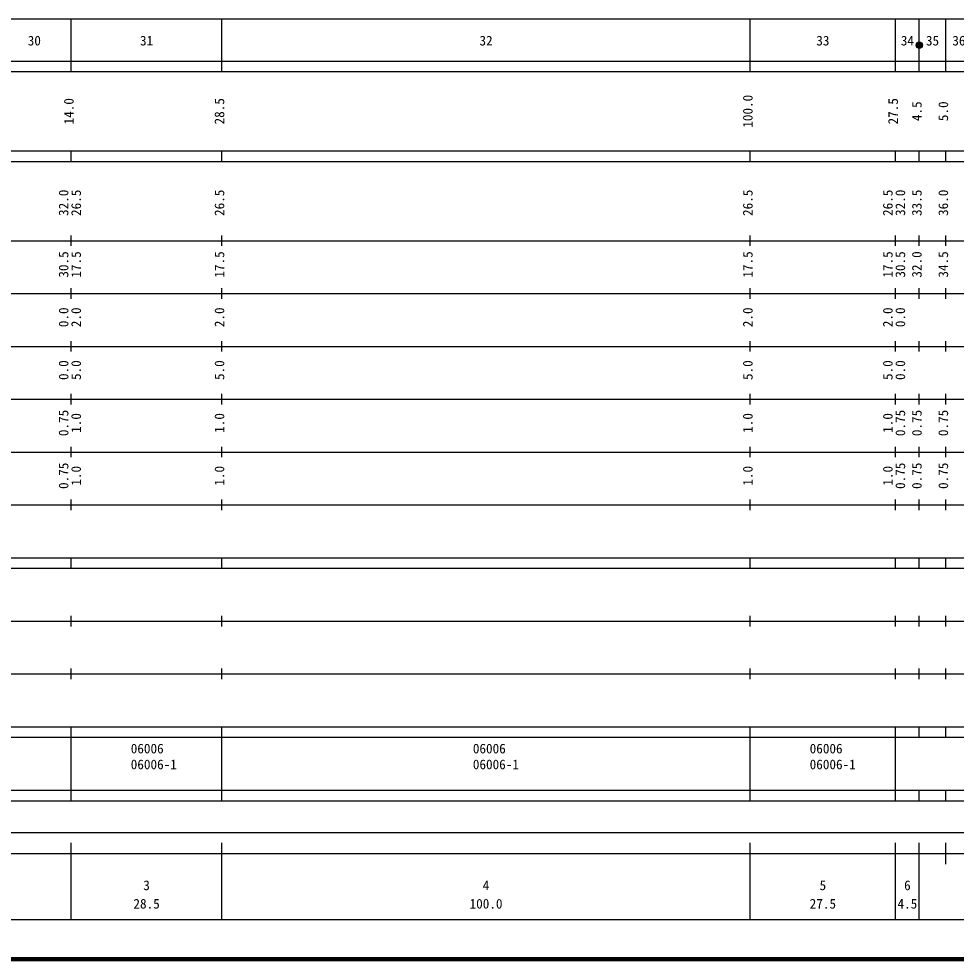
# Model space of a CAD drawing. Units: millimetres on the paper, enlarged 1000 times. Extents: x 40000 to 680000, y 20000 to 380000.
# Drawn here: x 229566 to 406984, y 20000 to 198000 of the extents above; entities that cross this region are included whole.
import ezdxf
from ezdxf.enums import TextEntityAlignment as Align

# ---------------------------------------------------------------- set-up
doc = ezdxf.new("R2010")
doc.units = ezdxf.units.MM
doc.header["$LTSCALE"] = 1000
doc.layers.add('M-TTL', color=2, linetype='Continuous', lineweight=140)
doc.layers.add('M-TTL-BAND', color=7, linetype='Continuous', lineweight=25)
doc.styles.add('ＭＳ ゴシック', font='')
doc.styles.get('ＭＳ ゴシック').set_extended_font_data('MS Gothic')

msp = doc.modelspace()

# ---------------------------------------------------------------- linework, layer by layer
at = {"layer": 'M-TTL'}
msp.add_line((40000, 20000), (680000, 20000), dxfattribs=at)
at = {"layer": 'M-TTL-BAND'}
for p, q in [((68000, 198000), (579000, 198000)), ((239500, 188000), (239500, 198000)), ((268000, 188000), (268000, 198000)), ((368000, 188000), (368000, 198000)), ((395500, 188000), (395500, 198000)), ((400000, 188000), (400000, 198000)), ((405000, 188000), (405000, 198000)), ((40000, 190000), (579000, 190000)), ((40000, 188000), (579000, 188000)), ((40000, 173000), (579000, 173000)), ((239500, 171000), (239500, 173000)), ((268000, 171000), (268000, 173000)), ((368000, 171000), (368000, 173000)), ((395500, 171000), (395500, 173000)), ((400000, 171000), (400000, 173000)), ((405000, 171000), (405000, 173000)), ((40000, 171000), (579000, 171000)), ((239500, 155000), (239500, 157000)), ((268000, 155000), (268000, 157000)), ((368000, 155000), (368000, 157000)), ((395500, 155000), (395500, 157000)), ((400000, 155000), (400000, 157000)), ((405000, 155000), (405000, 157000)), ((40000, 156000), (579000, 156000)), ((46000, 146000), (579000, 146000)), ((239500, 145000), (239500, 147000)), ((268000, 145000), (268000, 147000)), ((368000, 145000), (368000, 147000)), ((395500, 145000), (395500, 147000)), ((400000, 145000), (400000, 147000)), ((405000, 145000), (405000, 147000)), ((52000, 136000), (579000, 136000)), ((239500, 135000), (239500, 137000)), ((268000, 135000), (268000, 137000)), ((368000, 135000), (368000, 137000)), ((395500, 135000), (395500, 137000)), ((400000, 135000), (400000, 137000)), ((405000, 135000), (405000, 137000)), ((239500, 125000), (239500, 127000)), ((268000, 125000), (268000, 127000)), ((368000, 125000), (368000, 127000)), ((395500, 125000), (395500, 127000)), ((400000, 125000), (400000, 127000)), ((405000, 125000), (405000, 127000)), ((46000, 126000), (579000, 126000)), ((52000, 116000), (579000, 116000)), ((239500, 115000), (239500, 117000)), ((268000, 115000), (268000, 117000)), ((368000, 115000), (368000, 117000)), ((395500, 115000), (395500, 117000)), ((400000, 115000), (400000, 117000)), ((405000, 115000), (405000, 117000)), ((239500, 105000), (239500, 107000)), ((268000, 105000), (268000, 107000)), ((368000, 105000), (368000, 107000)), ((395500, 105000), (395500, 107000)), ((400000, 105000), (400000, 107000)), ((405000, 105000), (405000, 107000)), ((46000, 106000), (579000, 106000)), ((40000, 96000), (579000, 96000)), ((239500, 94000), (239500, 96000)), ((268000, 94000), (268000, 96000)), ((368000, 94000), (368000, 96000)), ((395500, 94000), (395500, 96000)), ((400000, 94000), (400000, 96000)), ((405000, 94000), (405000, 96000)), ((40000, 94000), (579000, 94000)), ((49000, 84000), (579000, 84000)), ((239500, 83000), (239500, 85000)), ((268000, 83000), (268000, 85000)), ((368000, 83000), (368000, 85000)), ((395500, 83000), (395500, 85000)), ((400000, 83000), (400000, 85000)), ((405000, 83000), (405000, 85000)), ((239500, 73000), (239500, 75000)), ((268000, 73000), (268000, 75000)), ((368000, 73000), (368000, 75000)), ((395500, 73000), (395500, 75000)), ((400000, 73000), (400000, 75000)), ((405000, 73000), (405000, 75000)), ((40000, 74000), (579000, 74000)), ((40000, 64000), (579000, 64000)), ((239500, 62000), (239500, 64000)), ((268000, 62000), (268000, 64000)), ((368000, 62000), (368000, 64000)), ((395500, 62000), (395500, 64000)), ((400000, 62000), (400000, 64000)), ((405000, 62000), (405000, 64000)), ((40000, 62000), (579000, 62000)), ((239500, 52000), (239500, 62000)), ((268000, 52000), (268000, 62000)), ((268000, 52000), (268000, 62000)), ((368000, 52000), (368000, 62000)), ((368000, 52000), (368000, 62000)), ((395500, 52000), (395500, 62000)), ((40000, 52000), (579000, 52000)), ((239500, 50000), (239500, 52000)), ((268000, 50000), (268000, 52000)), ((368000, 50000), (368000, 52000)), ((395500, 50000), (395500, 52000)), ((400000, 50000), (400000, 52000)), ((405000, 50000), (405000, 52000)), ((40000, 50000), (579000, 50000)), ((71000, 44000), (565000, 44000)), ((239500, 27500), (239500, 42000)), ((268000, 27500), (268000, 42000)), ((368000, 27500), (368000, 42000)), ((395500, 27500), (395500, 42000)), ((400000, 27500), (400000, 42000)), ((405000, 38000), (405000, 42000)), ((40000, 40000), (579000, 40000)), ((68000, 27500), (579000, 27500))]:
    msp.add_line(p, q, dxfattribs=at)
for radius in [600, 500, 400, 300, 200, 100]:
    msp.add_circle((400000, 193000), radius, dxfattribs=at)

# ---------------------------------------------------------------- texts
at = {"layer": 'M-TTL-BAND', "style": 'ＭＳ ゴシック'}
for s, p in [('30', (232500, 192405)), ('31', (253750, 192405)), ('32', (318000, 192405)), ('33', (381750, 192405)), ('34', (397750, 192405)), ('35', (402500, 192405)), ('36', (407500, 192405)), ('3', (253750, 32523)), ('4', (318000, 32523)), ('5', (381750, 32523)), ('6', (397750, 32523)), ('28.5', (253750, 29033)), ('100.0', (318000, 29033)), ('27.5', (381750, 29033)), ('4.5', (397750, 29033))]:
    msp.add_text(s, height=1833, dxfattribs=at).set_placement(p, align=Align.BOTTOM_CENTER)
for s, p in [('100.0', (369000, 180500)), ('14.0', (240500, 180500)), ('28.5', (269000, 180500)), ('27.5', (396500, 180500)), ('4.5', (401000, 180500)), ('5.0', (406000, 180500)), ('32.0', (239500, 163174)), ('26.5', (241870, 163174)), ('26.5', (269000, 163174)), ('26.5', (369000, 163174)), ('26.5', (395500, 163174)), ('32.0', (397870, 163174)), ('33.5', (401000, 163174)), ('36.0', (406000, 163174)), ('30.5', (239500, 151500)), ('17.5', (241870, 151500)), ('17.5', (269000, 151500)), ('17.5', (369000, 151500)), ('17.5', (395500, 151500)), ('30.5', (397870, 151500)), ('32.0', (401000, 151500)), ('34.5', (406000, 151500)), ('0.0', (239500, 141500)), ('2.0', (241870, 141500)), ('2.0', (269000, 141500)), ('2.0', (369000, 141500)), ('2.0', (395500, 141500)), ('0.0', (397870, 141500)), ('0.0', (239500, 131500)), ('5.0', (241870, 131500)), ('5.0', (269000, 131500)), ('5.0', (369000, 131500)), ('5.0', (395500, 131500)), ('0.0', (397870, 131500)), ('0.75', (239500, 121500)), ('1.0', (241870, 121500)), ('1.0', (269000, 121500)), ('1.0', (369000, 121500)), ('1.0', (395500, 121500)), ('0.75', (397870, 121500)), ('0.75', (401000, 121500)), ('0.75', (406000, 121500)), ('0.75', (239500, 111500)), ('1.0', (241870, 111500)), ('1.0', (269000, 111500)), ('1.0', (369000, 111500)), ('1.0', (395500, 111500)), ('0.75', (397870, 111500)), ('0.75', (401000, 111500)), ('0.75', (406000, 111500))]:
    msp.add_text(s, height=1833, rotation=90, dxfattribs=at).set_placement(p, align=Align.BOTTOM_CENTER)
for s, p in [('06006', (250750, 58405)), ('06006', (315500, 58405)), ('06006', (379250, 58405)), ('06006-1', (250750, 55405)), ('06006-1', (315500, 55405)), ('06006-1', (379250, 55405))]:
    msp.add_text(s, height=1833, dxfattribs=at).set_placement(p, align=Align.BOTTOM_LEFT)

doc.saveas('drawing.dxf')
